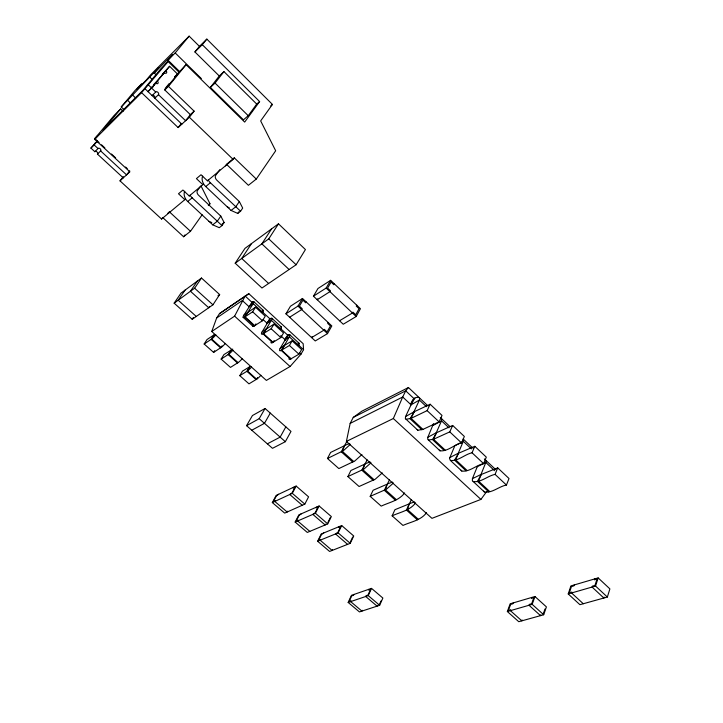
<?xml version="1.0" encoding="UTF-8"?>
<svg xmlns="http://www.w3.org/2000/svg" width="723" height="723" viewBox="0 0 723 723"><rect width="100%" height="100%" fill="white"/><g stroke="black" fill="none" stroke-linecap="round" stroke-linejoin="round"><path stroke-width="1.08" d="M486.66 491.604L480.912 499.412L431.956 518.346L346.407 441.41L350.167 423.398L353.249 417.415L361.825 411.215L408.441 387.528L428.043 405.955M485.006 459.647L485.82 460.434L485.82 462.467L480.94 474.604L497.713 467.88L509.019 478.527L506.434 485.052C499.051 486.353 492.164 493.339 484.41 491.992L472.381 480.741L472.417 478.653L477.334 466.561L476.791 466.687M471.378 448.893L463.298 441.31L458.192 453.384L474.803 446.299L486.308 457.135L483.615 463.633C476.276 465.088 469.579 472.155 461.843 471.062L450.402 460.452L449.507 458.427L454.875 445.675L463.298 441.31L463.353 439.304M288.974 358.527A7.094 1.826 -47.7 0 0 290.176 359.286L298.942 354.189L301.608 349.543L292.128 340.84L289.426 345.477L280.714 350.664A7.113 1.762 -47.7 0 1 279.819 349.037L285.196 339.738M433.484 423.669L427.835 437.261L427.691 439.286L440.027 450.827C447.754 451.667 454.27 444.546 461.545 442.928L464.365 436.466L452.661 425.44L436.213 432.869L441.536 420.858L441.645 418.888L440.913 418.183M607.356 597.044L609.887 588.884L598.156 577.903L570.89 585.928L568.215 593.945L579.909 604.681L607.356 597.044L595.553 586.046L568.215 593.945M604.148 597.108L603.859 598.02L592.074 587.058L592.363 586.145L594.966 585.395L596.999 579.06L594.396 579.828L594.686 578.924M595.553 586.046L598.156 577.903M266.209 329.046L271.721 319.774A7.094 1.618 -47.6 0 0 270.881 318.31L269.787 318.915L261.744 332.571A7.158 1.654 -47.7 0 0 262.548 334.125L271.161 328.757L273.945 324.148L283.543 332.96L280.804 337.587L272.137 342.856A7.14 1.708 -47.7 0 1 270.998 342.16M574.243 584.943L573.945 585.829L571.432 586.57L569.353 592.806L571.866 592.083L571.568 592.977L583.28 603.741M413.881 411.911L430.131 404.229L442.033 415.436L439.105 421.861L422.928 429.399L417.849 430.248L405.35 418.563L405.558 416.575L411.134 404.672L410.619 404.835C411.64 400.894 414.116 396.367 418.879 397.46L419.575 398.138L419.412 400.072L413.881 411.911L405.558 416.575M543.217 614.098L544.97 609.01M543.705 614.758L546.416 606.895L534.939 596.511L510.167 603.804L507.338 611.531L518.762 621.699L543.705 614.758L532.173 604.356L507.338 611.531M540.84 614.767L540.533 615.635L529.01 605.268L529.326 604.401L531.685 603.714L533.845 597.614L531.486 598.31L531.794 597.442M532.173 604.356L534.939 596.511M522.133 619.982L521.825 620.84L510.384 610.655L510.7 609.787L508.414 610.456L510.61 604.437L512.896 603.768L513.213 602.91M211.749 331.496L216.638 318.021L219.485 313.619L248.848 293.692L303.181 343.705L303.552 349.697L300.949 354.234L290.068 366.507L266.38 380.406L211.749 331.496L234.604 316.15L245.142 296.05L252.58 302.883M252.797 325.585A7.185 1.591 -47.7 0 0 253.863 326.218L262.431 320.768L265.242 316.168L255.517 307.23L252.652 311.821L244.148 317.37A7.212 1.527 -47.7 0 1 243.434 315.897L252.309 301.961M473.176 481.572C480.922 482.792 487.718 475.77 495.074 474.387L497.713 467.88M450.402 460.452C458.138 461.419 464.744 454.324 472.047 452.779L474.803 446.299M346.407 441.41L393.33 418.527L402.711 396.999L405.72 390.836L408.441 387.528M379.656 605.305L382.865 598.057L371.532 588.386L351.459 595.309L348.17 602.449L359.439 611.92L379.656 605.305L368.26 595.625L348.17 602.449M377.442 605.341L377.09 606.145L365.711 596.493L366.073 595.689L367.989 595.038L370.528 589.408L368.622 590.067L368.983 589.272M379.367 604.708L381.03 600.949M428.405 440.045L433.529 439.259L449.778 431.884L452.661 425.44M368.26 595.625L371.532 588.386M362.286 610.311L361.925 611.107L350.646 601.608L351.007 600.813L349.155 601.446L351.712 595.888L353.565 595.246L353.936 594.46M426.516 512.697C421.012 520.316 410.98 521.825 402.973 525.431L392.128 515.824L394.939 509.697L409.308 503.841L411.414 499.647M406.028 419.286L411.053 418.355L427.13 410.637L430.131 404.229M404.591 492.978C399.069 500.56 389.191 502.368 381.202 506.127L370.185 496.358L373.104 490.257L387.311 484.112L389.48 479.927M350.429 541.816L352.697 537.062M350.239 543.325L353.737 535.987L341.708 525.558L321.211 534.008L317.614 541.229L329.58 551.441L350.239 543.325L338.138 532.878L317.614 541.229M413.89 398.509L410.926 404.681L414.875 398.102M332.508 549.634L332.119 550.438L320.135 540.198L320.542 539.394L318.644 540.171L321.437 534.55L323.723 532.968M339.105 526.633L338.707 527.438L340.66 526.633L337.885 532.327L335.526 533.945L347.609 544.356M338.138 532.878L341.708 525.558M327.944 522.395L330.294 517.659M327.718 523.886L331.342 516.574L319.114 505.973L298.879 514.866L295.156 522.06L307.311 532.435L327.718 523.886L315.418 513.267L295.156 522.06M382.295 472.923L375.219 479.222L359.078 486.507L347.88 476.584L350.908 470.501L364.952 464.049L367.194 459.873M325.531 524.157L325.124 524.97L312.842 514.387L315.183 512.734L318.057 507.058L316.132 507.908L316.538 507.103M315.418 513.267L319.114 505.973M288.242 334.975C283.145 344.627 284.672 337.207 288.739 334.713A7.049 1.735 -47.6 0 1 289.67 336.258L281.672 350.185L291.152 358.816M285.16 339.81L289.363 336.846L298.726 345.44L299.015 344.853A7.022 1.789 -47.6 0 0 298.039 343.271M301.364 513.773L299.087 515.391L296.195 520.985L298.066 520.171L297.65 520.976L309.824 531.387M257.551 377.551L256.683 379.223L247.42 370.944L249.86 366.525M361.916 454.586L354.821 460.967L338.852 468.576L327.483 458.49L330.619 452.444L344.5 445.711L346.814 441.545M304.817 504.121L308.576 496.837L296.141 486.055L276.186 495.409L272.327 502.575L284.69 513.122L304.817 504.121L292.309 493.33L272.327 502.575M287.582 511.215L287.158 512.02L274.785 501.437L275.219 500.641L273.375 501.491L276.367 495.915L278.635 494.261M292.309 493.33L296.141 486.055M293.61 487.248L293.186 488.052L295.083 487.157L292.101 492.806L289.769 494.505L302.259 505.269M285.341 441.69L290.989 431.423L265.061 408.477L252.435 415.544L246.552 425.675L272.499 448.323L285.341 441.69L259.186 418.689L246.552 425.675M356.159 316.529L360.443 308.721L330.646 280.334L317.957 288.513L313.448 296.195L343.244 324.238L356.159 316.529L326.154 288.061L313.448 296.195M356.755 305.205L356.276 306.064L359.042 308.703L355.707 314.776L352.923 312.128L352.444 313.005L339.557 320.759M285.838 426.868L280.153 437.126L267.347 443.823M222.06 345.838L221.139 347.483L211.631 338.997L214.234 334.641M327.501 333.628L331.821 325.937L302.503 298.472L290.465 306.236L285.928 313.818L315.246 340.949L327.501 333.628L297.975 306.1L285.928 313.818M328.188 322.539L327.709 323.389L330.438 325.937L327.067 331.92L324.329 329.363L323.841 330.221L311.613 337.587L312.101 336.737M270.285 413.104L264.455 423.326L251.776 430.239M259.186 418.689L265.061 408.477M334.406 283.913L333.909 284.772L331.089 282.078L327.6 288.097L330.438 290.791L329.941 291.658L317.207 299.738L317.713 298.87M326.154 288.061L330.646 280.334M306.2 301.943L305.702 302.783L302.928 300.19L299.412 306.118L302.196 308.721L301.699 309.58L289.625 317.234M285.115 339.729L287.781 335.21M297.975 306.1L302.503 298.472M274.189 340.524L273.095 342.368L263.497 333.628L266.281 329.028L273.945 324.148M239.765 375.644L242.494 371.134L249.661 366.76L246.895 371.315L239.765 375.644L248.983 383.841L257.252 378.825A6.85 1.708 -48.1 0 0 260.904 375.228M263.045 319.521L267.194 323.317L269.932 318.816L262.494 311.993M296.114 264.754L305.431 249.562L278.482 223.814L244.961 248.378L235.201 263.199L261.97 288.007L296.114 264.754L268.766 238.861L235.201 263.199M255.933 323.868L254.803 325.702L245.079 316.846L247.944 312.282L255.517 307.23M242.304 358.581A6.896 1.591 -48.1 0 1 238.644 362.214L230.483 367.392L221.139 359.087L223.94 354.604L232.734 349.101M243.759 315.309L247.872 312.273L253.547 303.073A7.14 1.5 -47.6 0 0 252.788 301.681L249.119 306.697M204.157 344.003L211.116 339.385L213.99 334.903L207.031 339.539L204.157 344.003L213.61 352.408L214.749 350.619M268.766 238.861L278.482 223.814M271.595 228.857L261.871 243.859L289.101 269.525M209.562 306.471L208.721 307.754L190.447 291.261L197.334 281.093M251.487 243.597L241.735 258.463L268.622 283.479M212.942 304.808L219.656 294.559L201.5 278.03L181.03 293.086L174.144 303.163L192.201 319.295L212.942 304.808L194.614 288.224L174.144 303.163M192.201 319.295L193.421 317.451M266.245 329.055L263.036 333.863L272.634 342.603M267.194 323.317L270.393 318.572M194.614 288.224L201.5 278.03M202.675 176.114A8.83 6.2 51.2 0 0 203.073 182.856L203.606 183.868A8.83 6.2 51.2 0 0 205.766 186.57L231.08 210.456L237.74 213.412L240.569 211.224L242.693 208.097L239.349 201.572L217.28 180.605A3.904 2.729 51.5 0 1 215.933 175.02L219.81 169.643M185.052 290.131L178.165 300.226L196.276 316.448M237.74 213.412L238.798 211.857M256.285 179.06L234.279 157.849L226.516 164.32L248.405 185.305L256.285 179.06L275.671 150.764L260.66 120.904L272.435 104.428L206.841 39.105L199.449 46.362L194.912 51.939L219.259 75.978L210.375 87.429L243.452 119.846L248.242 115.707L256.71 104.067L259.611 101.554L202.304 44.681L206.841 39.105M184.717 191.243A8.658 6.182 50.8 0 0 185.07 197.885L185.594 198.87A8.658 6.182 50.8 0 0 187.718 201.509L212.707 224.826L219.277 227.7L221.997 225.594L224.13 222.494L220.813 216.123L199.015 195.662A3.832 2.72 51.1 0 1 197.722 190.167L200.298 186.606M239.349 201.572L235.779 206.778L231.08 210.456M220.813 216.123L217.234 221.283L212.707 224.826M123.38 176.611L120.009 180.867L161.572 219.042L162.684 217.524L183.606 236.755L190.483 231.297L202.178 214.767M208.685 205.585L209.977 203.75L200.94 185.802M183.606 236.755L184.907 234.93M185.513 198.726L184.826 199.675L178.491 193.764L182.91 190.032L189.263 195.978L202.838 184.672L196.421 178.617L201.012 174.74L207.447 180.831L233.158 159.412L234.279 157.849M225.395 165.883L226.516 164.32M207.447 180.831L208.215 180.018A8.875 6.209 51.3 0 0 210.384 182.738L240.569 211.224M202.838 184.672L203.524 183.714M189.263 195.978L190.032 195.174A8.703 6.191 50.9 0 0 192.164 197.831L221.997 225.594M259.611 101.554L244.681 122.088L186.073 64.654L174.623 76.873M168.332 213.402L169.453 211.875L190.483 231.297M190.339 114.614L185.594 120.723L158.464 94.677A1.907 1.301 47.9 0 0 157.921 92.354A1.907 1.301 47.9 0 0 155.725 92.047L151.604 88.089L155.752 83.064A1.907 1.292 47.7 0 0 157.939 83.38A1.907 1.292 47.7 0 0 157.397 81.066L164.347 72.652A1.889 1.265 47.9 0 0 166.507 72.978A1.889 1.265 47.9 0 0 165.965 70.691L169.598 66.29L177.623 74.117L164.754 89.941L190.339 114.614L194.116 111.134L168.459 86.344L186.073 64.654M210.375 87.429L215.056 83.073L223.949 71.613L256.71 104.067M178.68 71.875L168.07 61.527L141.591 92.671L178.129 127.573L189.372 117.262L194.116 111.134M178.129 127.573L181.292 123.497M129.715 170.863L126.561 174.867L100.66 150.962A1.78 1.283 46.1 0 0 100.172 148.766A1.78 1.283 46.1 0 0 98.039 148.549L94.107 144.916L97.397 140.976M415.598 502.883C410.086 510.474 400.135 512.137 392.128 515.824M393.493 482.991L386.416 489.245L370.185 496.358M371.007 462.774L363.922 469.11L347.88 476.584M350.456 444.284L343.353 450.709L327.483 458.49M165.133 88.522L169.2 83.534M155.752 83.064L147.953 91.704L151.604 88.089M154.315 85.477A1.898 1.283 47.6 0 0 153.746 84.681L164.347 72.652M162.63 74.686A1.88 1.265 47.8 0 0 162.314 74.315L169.598 66.29M179.792 71.704L167.971 60.172L175.192 52.942L189.137 36.15L199.449 46.362M167.971 60.172L172.661 54.532L154.225 73.005L155.834 74.559M123.272 177.876L97.442 154.089A1.771 1.283 46 0 0 96.954 151.902A1.771 1.283 46 0 0 94.83 151.694L90.908 148.079L97.415 140.786M123.669 109.254L121.238 106.968L158.87 67.447L154.225 73.005M99.051 142.503L94.785 138.554L114.162 115.418L120.651 108.938L123.109 111.261M121.238 106.968L135.111 90.402L141.618 83.868L137.036 89.345L146.145 80.208L150.736 74.713L189.137 36.15M120.009 180.867L129.878 171.821L94.695 139.295L98.003 135.346L94.785 138.554M120.651 108.938L102.892 130.158L142.991 90.23L160.849 68.748L168.07 61.527M94.695 139.295L141.591 92.671M162.314 74.315L165.965 70.691M153.746 84.681L157.397 81.066M90.908 148.079L94.107 144.916M194.912 51.939L202.304 44.681M94.83 151.694L98.039 148.549M155.725 92.047L152.056 95.635A1.898 1.301 47.8 0 1 154.252 95.933A1.898 1.301 47.8 0 1 154.794 98.256L158.464 94.677M174.677 76.981L177.623 74.117M97.442 154.089L100.66 150.962M164.754 89.941L168.459 86.344M219.259 75.978L223.949 71.613M270.727 105.883L272.435 104.428M167.763 213.285L169.453 211.875M161.572 219.042L184.826 199.675M187.718 201.509L192.164 197.831M205.766 186.57L210.384 182.738M208.26 205.133L209.977 203.75M222.088 224.076L224.13 222.494M249.092 306.769L253.222 303.66L262.829 312.472L263.145 311.893A7.113 1.563 -47.6 0 0 262.341 310.456M213.61 352.408L221.69 347.076A6.941 1.482 -48.1 0 0 225.359 343.407M267.239 323.398L271.414 320.361L280.895 329.064L281.193 328.477A7.067 1.681 -47.6 0 0 280.307 326.968M262.06 331.984L266.245 328.956M217.966 295.752L219.656 294.559M280.126 348.441L284.338 345.486M248.848 293.692L219.485 313.619M216.638 318.021L242.304 300.515L248.938 306.597M221.139 359.087L229.254 353.827A6.923 1.536 -48.1 0 0 232.914 350.176M292.128 340.84L284.32 345.531L281.211 350.42L290.682 359.042M411.116 404.772L419.412 400.072L426.425 406.66M433.176 425.386L441.536 420.858L448.929 427.808M427.835 437.261L436.231 432.77M449.742 457.605L458.201 453.276M353.249 417.415L405.72 390.836L413.854 398.472M350.167 423.398L402.711 396.999L410.89 404.645M477.325 466.66L485.82 462.467L494.55 470.673M472.417 478.653L480.949 474.496M344.817 445.386L349.616 443.488M365.269 463.732L370.122 461.943M387.627 483.795L392.553 482.114M409.625 503.533L414.613 501.961M247.89 312.3L244.636 317.099L254.351 325.956M208.992 221.355L211.812 222.594M227.311 206.905L229.218 207.745M238.084 362.612L228.694 354.234L231.017 350.077L228.179 354.613L237.569 362.991M220.614 347.862L211.116 339.385L212.182 338.581A6.959 1.428 -48 0 0 215.852 334.894M256.159 379.584L246.895 371.315L247.98 370.547A6.878 1.645 -48.1 0 0 251.631 366.932M353.755 461.554L342.295 451.306L344.428 445.757L341.31 451.857L352.77 462.096M374.143 479.783L362.856 469.688L364.871 464.094L361.861 470.221L373.14 480.307M396.439 499.72L385.341 489.796L387.239 484.157L384.338 490.311L395.436 500.226M418.373 519.331L407.447 509.57L409.227 503.886L406.434 510.058L417.352 519.819M234.604 316.15L290.068 366.507M243.127 317.334L252.824 326.154M280.705 335.689L285.567 340.144M299.331 352.752L300.949 354.234M252.652 311.821L262.431 320.768M271.161 328.757L280.804 337.587M289.426 345.477L298.942 354.189M253.818 301.681L263.389 310.483M271.947 318.346L281.401 327.031M289.851 334.803L299.177 343.38M280.967 328.956L288.224 335.617M297.903 344.51L303.552 349.697M101.545 144.808L104.853 147.872M111.487 154.008L115.626 157.84M125.576 167.031L127.23 168.567M393.33 418.527L480.912 499.412M421.925 429.787L410.049 418.753L414.071 412.011L411.053 418.355L422.928 429.399M444.184 450.474L432.517 439.629L436.43 432.869L433.529 439.259L445.205 450.113M466.073 470.818L454.595 460.153L458.418 453.384L455.626 459.801L467.112 470.474M488.73 491.866L477.451 481.391L481.166 474.613L478.49 481.057L489.778 491.55M427.13 410.637L439.105 421.861M449.778 431.884L461.545 442.928M472.047 452.779L483.615 463.633M495.074 474.387L506.434 485.052M440.289 417.478L450.086 426.687M463.154 438.978L472.95 448.188M484.383 458.942L495.815 469.688M127.736 100.461L130.176 102.774M132.408 94.876L135.644 97.957M144.916 88.658L181.844 124.166M148.54 85.061L151.27 87.682M149.95 77.298L152.39 79.647M189.372 117.262L233.158 159.412M175.192 52.942L201.328 78.572M215.056 83.073L248.242 115.707M483.597 491.152L484.41 491.992M461.066 470.248L461.843 471.062M439.295 450.049L440.027 450.827M417.153 429.507L417.849 430.248M152.887 87.203A1.898 1.283 47.6 0 1 152.092 86.679M95.382 143.434A1.771 1.274 45.8 0 1 95.011 143.163M96.647 141.202A1.771 1.274 45.8 0 1 97.189 141.934"/></g></svg>
